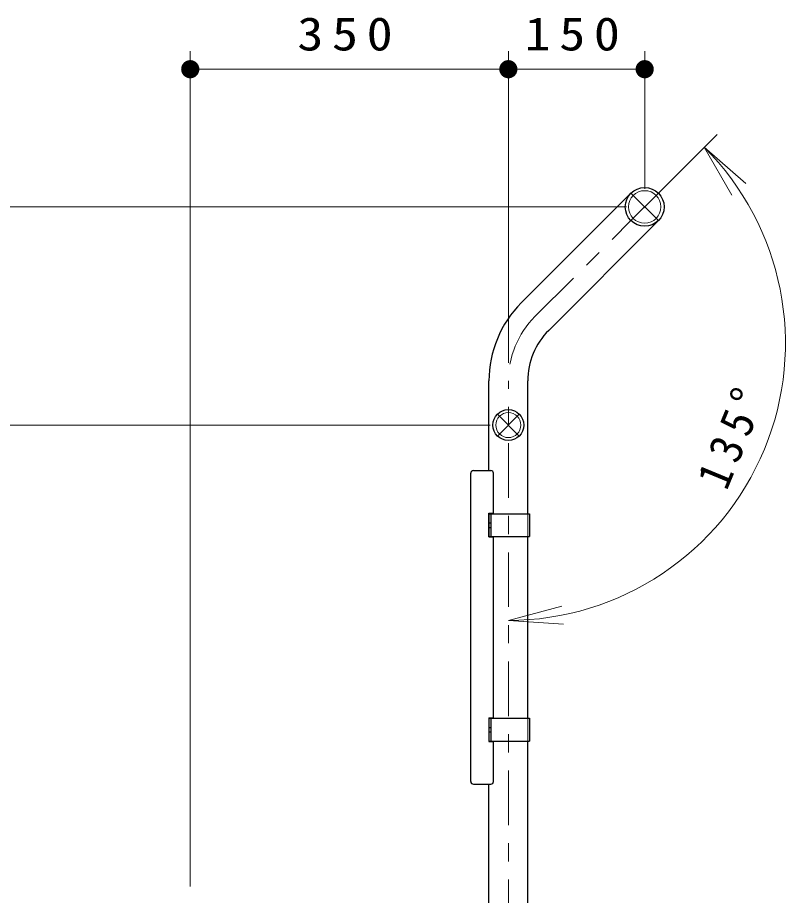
# Model space of a CAD drawing. Units: millimetres on the paper, scale 1:20. Extents: x -365 to 0, y -54 to 257.
# Drawn here: x -84.55 to -42.31, y 120.89 to 169.17 of the extents above; entities that cross this region are included whole.
import ezdxf

# ---------------------------------------------------------------- set-up
doc = ezdxf.new("R2010")
doc.units = ezdxf.units.MM
doc.linetypes.add('USER1', pattern=[4.5, 2.5, -2])
doc.linetypes.add('USER2', pattern=[6, 3, -1, 1, -1])
doc.layers.add('LY_1', color=7, linetype='Continuous', lineweight=13)
doc.styles.add('ＭＳ ゴシック', font='')
doc.styles.get('ＭＳ ゴシック').set_extended_font_data('MS Gothic')

# ---------------------------------------------------------------- blocks, each defined once
blk = doc.blocks.new('open_arrow')
at = {"color": 0, "linetype": 'Continuous', "lineweight": -2}
blk.add_lwpolyline([(7.5, 1.25), (0, 0), (7.5, -1.25)], dxfattribs=at)
blk = doc.blocks.new('filled_dot')
at = {"color": 0, "linetype": 'Continuous', "lineweight": -2, "const_width": 1.25}
blk.add_lwpolyline([(-0.625, 0, 1), (0.625, 0, 1)], format="xyb", close=True, dxfattribs=at)

msp = doc.modelspace()

# ---------------------------------------------------------------- linework, layer by layer
at = {"layer": 'LY_1'}
for p, q in [((-75.051, 121.386), (-75.051, 167.326)), ((-57.551, 150.183), (-57.551, 167.326)), ((-50.051, 159.754), (-50.051, 167.326)), ((-75.051, 166.326), (-57.551, 166.326)), ((-57.551, 166.326), (-50.051, 166.326)), ((-50.099, 158.706), (-46.066, 162.74)), ((-50.806, 159.509), (-49.297, 157.999)), ((-49.297, 159.509), (-50.806, 157.999)), ((-51.051, 158.754), (-108.942, 158.754)), ((-58.152, 147.355), (-56.95, 146.153)), ((-56.95, 147.355), (-58.152, 146.153)), ((-58.551, 146.754), (-100.444, 146.754))]:
    msp.add_line(p, q, dxfattribs=at)
at = {"layer": 'LY_1', "lineweight": 25}
for p, q in [((-56.842, 153.473), (-50.806, 159.509)), ((-55.332, 151.964), (-49.297, 157.999)), ((-58.619, 144.254), (-58.619, 149.183)), ((-56.484, 141.879), (-56.484, 149.183)), ((-59.619, 127.154), (-59.619, 144.104)), ((-59.469, 144.254), (-58.519, 144.254)), ((-58.369, 141.904), (-58.369, 144.104)), ((-58.619, 140.604), (-58.619, 141.904)), ((-58.619, 141.904), (-58.369, 141.904)), ((-58.619, 141.879), (-58.619, 140.629)), ((-58.619, 141.879), (-56.384, 141.879)), ((-58.519, 141.879), (-58.519, 140.629)), ((-56.384, 141.879), (-56.384, 140.629)), ((-58.619, 141.379), (-58.519, 141.379)), ((-58.619, 141.129), (-58.519, 141.129)), ((-58.619, 140.629), (-56.384, 140.629)), ((-58.619, 140.604), (-58.369, 140.604)), ((-58.369, 130.654), (-58.369, 140.604)), ((-56.484, 130.629), (-56.484, 140.629)), ((-58.619, 130.654), (-58.619, 129.354)), ((-58.619, 130.654), (-58.619, 129.354)), ((-58.619, 130.654), (-58.369, 130.654)), ((-58.619, 130.654), (-58.369, 130.654)), ((-58.619, 130.629), (-58.619, 129.379)), ((-58.619, 130.629), (-56.384, 130.629)), ((-58.519, 130.629), (-58.519, 129.379)), ((-56.384, 130.629), (-56.384, 129.379)), ((-58.619, 130.129), (-58.519, 130.129)), ((-58.619, 129.879), (-58.519, 129.879)), ((-58.619, 129.379), (-56.384, 129.379)), ((-58.619, 129.354), (-58.369, 129.354)), ((-58.619, 129.354), (-58.369, 129.354)), ((-58.369, 127.154), (-58.369, 129.354)), ((-56.484, 88.754), (-56.484, 129.379)), ((-59.469, 127.004), (-58.519, 127.004)), ((-58.619, 88.754), (-58.619, 127.004))]:
    msp.add_line(p, q, dxfattribs=at)
at = {"layer": 'LY_1', "linetype": 'USER2'}
for p, q in [((-56.087, 152.719), (-50.806, 157.999)), ((-57.551, 88.754), (-57.551, 149.183))]:
    msp.add_line(p, q, dxfattribs=at)
at = {"layer": 'LY_1', "linetype": 'USER1'}
for p, q in [((-56.484, 141.879), (-56.484, 140.629)), ((-56.484, 130.629), (-56.484, 129.379))]:
    msp.add_line(p, q, dxfattribs=at)
at = {"layer": 'LY_1', "lineweight": 25}
for centre, radius in [((-50.051, 158.754), 1.067), ((-57.551, 146.754), 0.85)]:
    msp.add_circle(centre, radius, dxfattribs=at)
at = {"layer": 'LY_1'}
for centre, radius in [((-50.051, 158.754), 0.892), ((-57.551, 146.754), 0.69)]:
    msp.add_circle(centre, radius, dxfattribs=at)
msp.add_arc((-57.551, 151.254), 15.243, 270, 45, dxfattribs=at)
at = {"layer": 'LY_1', "lineweight": 25}
for centre, radius, start, end in [((-52.551, 149.183), 6.067, 135, 180), ((-52.551, 149.183), 3.933, 135, 180), ((-59.469, 144.104), 0.15, 90, 180), ((-58.519, 144.104), 0.15, 0, 90), ((-59.469, 127.154), 0.15, 180, 270), ((-58.519, 127.154), 0.15, 270, 0)]:
    msp.add_arc(centre, radius, start, end, dxfattribs=at)
at = {"layer": 'LY_1', "linetype": 'USER2'}
msp.add_arc((-52.551, 149.183), 5, 135, 180, dxfattribs=at)

# ---------------------------------------------------------------- block references
at = {"layer": 'LY_1', "xscale": 0.4, "yscale": 0.4}
for p in [(-75.051, 166.326), (-57.551, 166.326)]:
    msp.add_blockref('filled_dot', p, dxfattribs=at)
for name, p, rotation in [('filled_dot', (-57.551, 166.326), 180), ('filled_dot', (-50.051, 166.326), 180), ('open_arrow', (-46.773, 162.033), 309.4), ('open_arrow', (-57.551, 136.011), 5.6)]:
    msp.add_blockref(name, p, dxfattribs=dict(at, rotation=rotation))

# ---------------------------------------------------------------- texts
at = {"layer": 'LY_1', "char_height": 1.833, "attachment_point": 8, "style": 'ＭＳ ゴシック'}
for s, insert in [('\\T1.33;\\W1.15;350', (-66.301, 167.326)), ('\\T1.33;\\W1.15;150', (-53.801, 167.326))]:
    msp.add_mtext(s, dxfattribs=dict(at, insert=insert))
at = {"layer": 'LY_1', "insert": (-44.393, 145.804), "char_height": 1.833, "attachment_point": 8, "rotation": 67.5, "style": 'ＭＳ ゴシック'}
msp.add_mtext('\\T1.33;\\W0.95;135°', dxfattribs=at)

doc.saveas('drawing.dxf')
